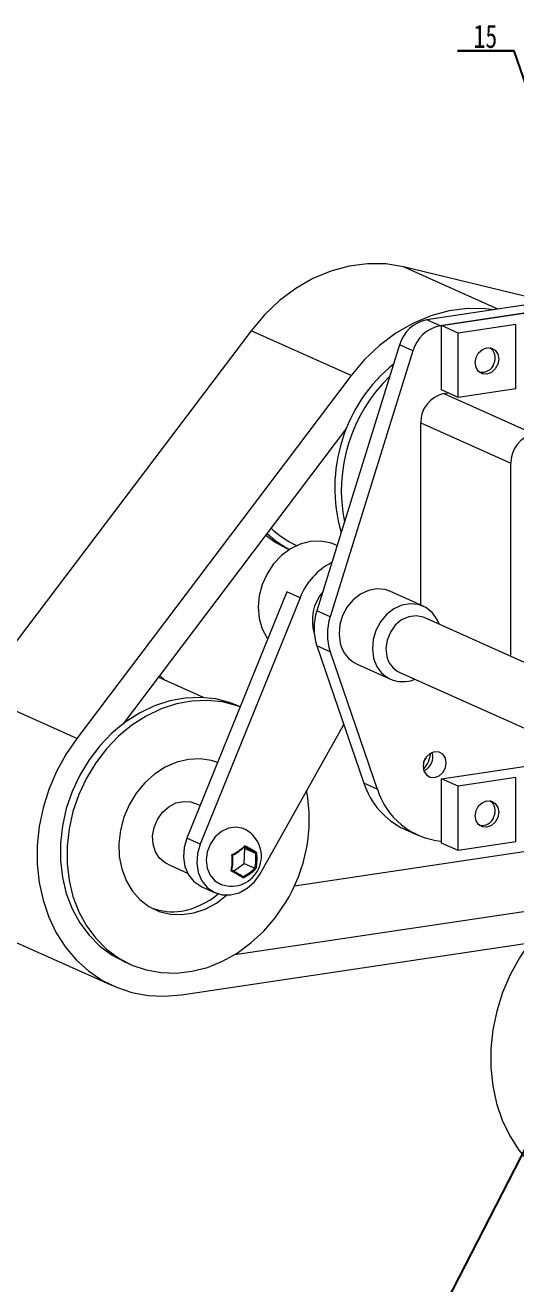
# Model space of a CAD drawing. Header units: millimetres. Extents: x 0 to 841, y 0 to 594.
# Drawn here: x 282.6 to 356.2, y 207.2 to 396 of the extents above; entities that cross this region are included whole.
import ezdxf

# ---------------------------------------------------------------- set-up
doc = ezdxf.new("R2010")
doc.units = ezdxf.units.MM
doc.layers.add('10', color=7, linetype='Continuous')
doc.styles.add('SLDTEXTSTYLE0', font='TXT', dxfattribs={"width": 0.75})
doc.dimstyles.new('SLDDIMSTYLE0', dxfattribs={"dimtxt": 0.18, "dimasz": 0.762, "dimexe": 0, "dimexo": 0.0625, "dimgap": 0, "dimtad": 0, "dimtih": 1, "dimtoh": 1, "dimdec": 0, "dimrnd": 1e-09, "dimzin": 0, "dimdsep": 46, "dimtxsty": 'Standard', "dimblk1": 'DOT', "dimblk2": 'DOT', "dimsah": 1, "dimcen": 0.09, "dimadec": 0, "dimazin": 0, "dimtfac": 0.762, "dimtdec": 0, "dimtofl": 0, "dimtmove": 0, "dimatfit": 3, "dimldrblk": 'DOT', "dimfxl": 0, "dimfrac": 2, "dimtolj": 1, "dimtzin": 0, "dimarcsym": 0})

# ---------------------------------------------------------------- blocks, each defined once
blk = doc.blocks.new('_DOT')
at = {"color": 0, "linetype": 'ByBlock', "lineweight": -2}
blk.add_line((-0.5, 0), (-1, 0), dxfattribs=at)
at = {"color": 0, "linetype": 'ByBlock', "const_width": 0.5}
blk.add_lwpolyline([(-0.25, 0, 1), (0.25, 0, 1)], format="xyb", close=True, dxfattribs=at)
blk = doc.blocks.new('SW_NOTE_10')
at = {"layer": '10', "color": 0}
for p, q in [((-8.49, 0), (0, 0)), ((0, 0), (-8.49, 0)), ((-8.49, 0), (0, 0)), ((0, 0), (-8.49, 0)), ((-8.49, 0), (0, 0)), ((0, 0), (-8.49, 0))]:
    blk.add_line(p, q, dxfattribs=at)
at = {"layer": '10', "color": 0, "insert": (-4.31, 3.96), "char_height": 3.5, "attachment_point": 2, "style": 'SLDTEXTSTYLE0'}
blk.add_mtext('15', dxfattribs=at)

msp = doc.modelspace()

# ---------------------------------------------------------------- linework, layer by layer
at = {"color": 7, "linetype": 'Continuous', "lineweight": 15}
for p, q in [((451.52, 368.03), (342.84, 351.79)), ((453.52, 367.14), (344.84, 350.9)), ((345.04, 350.93), (448.96, 366.45)), ((360.96, 354.5), (339.36, 359.73)), ((344.84, 350.9), (342.84, 351.79)), ((316.5, 350.15), (275.36, 295.71)), ((331.5, 343.43), (316.5, 350.15)), ((347.54, 349.8), (345.04, 350.93)), ((345.04, 341.27), (345.04, 350.93)), ((356.2, 351.1), (347.54, 349.8)), ((347.54, 340.15), (347.54, 349.8)), ((356.2, 341.44), (356.2, 351.1)), ((338.77, 348.01), (326.37, 308.16)), ((340.77, 347.11), (338.77, 348.01)), ((340.77, 347.11), (328.37, 307.26)), ((331.5, 343.43), (290.36, 288.99)), ((347.54, 340.15), (345.04, 341.27)), ((345.41, 340.72), (346.04, 340.82)), ((345.41, 340.72), (358.91, 334.67)), ((356.2, 341.44), (347.54, 340.15)), ((341.94, 336.34), (355.44, 330.29)), ((341.94, 309), (341.94, 336.34)), ((330.82, 335.52), (297.32, 291.18)), ((355.44, 301.31), (355.44, 330.29)), ((322.1, 317.38), (322.22, 317.33)), ((329.4, 317.91), (329.06, 318.07)), ((321.86, 311), (306.88, 274.05)), ((323.86, 310.11), (308.88, 273.15)), ((323.86, 310.11), (321.86, 311)), ((342.33, 308.83), (337.33, 311.07)), ((328.37, 307.26), (326.37, 308.16)), ((373.69, 293.13), (342.47, 307.12)), ((328.37, 301.98), (326.37, 302.87)), ((326.37, 302.87), (333.43, 282.3)), ((328.37, 301.98), (335.43, 281.4)), ((332.42, 300.12), (337.42, 297.88)), ((338.79, 298.91), (370.01, 284.91)), ((309.35, 295.14), (302.6, 298.17)), ((290.36, 288.99), (275.36, 295.71)), ((314.87, 293.76), (314.65, 293.86)), ((317.85, 268.71), (330.4, 291.11)), ((345.04, 282.96), (367.03, 286.25)), ((335.43, 281.4), (333.43, 282.3)), ((347.54, 281.84), (345.04, 282.96)), ((345.04, 273.3), (345.04, 282.96)), ((356.2, 283.14), (347.54, 281.84)), ((347.54, 272.18), (347.54, 281.84)), ((356.2, 273.48), (356.2, 283.14)), ((308.85, 278.93), (308.1, 279.26)), ((308.88, 273.15), (306.88, 274.05)), ((339.5, 275.39), (341.5, 274.49)), ((315.59, 272.5), (315.38, 272.62)), ((315.48, 270.26), (315.59, 272.5)), ((315.59, 272.5), (317.19, 271.79)), ((323, 266.88), (363.27, 272.9)), ((347.54, 272.18), (345.04, 273.3)), ((356.2, 273.48), (347.54, 272.18)), ((304.01, 270.14), (306.98, 268.81)), ((313.86, 269.1), (315.48, 270.26)), ((315.48, 270.26), (317.08, 269.54)), ((309.1, 266.76), (311.1, 265.86)), ((314.06, 256.58), (362.36, 263.79)), ((280.83, 258.61), (295.83, 251.89)), ((306.06, 250.55), (358.25, 258.35)), ((297.47, 255.54), (298.47, 255.09))]:
    msp.add_line(p, q, dxfattribs=at)
at = {"color": 8, "linetype": 'Continuous', "lineweight": 15}
msp.add_line((353.5, 353.39), (339.36, 359.73), dxfattribs=at)
at = {"color": 7, "linetype": 'Continuous', "lineweight": 15, "flags": 128}
for points in [[(339.36, 359.73), (336.71, 360.16), (333.97, 360.2), (331.21, 359.84), (328.47, 359.1), (325.78, 357.98), (323.2, 356.49), (320.77, 354.67), (318.52, 352.55), (316.5, 350.15)], [(352.88, 353.29), (351.71, 353.44), (348.97, 353.48), (346.21, 353.12), (343.47, 352.37), (340.78, 351.25), (338.2, 349.77), (335.77, 347.95), (333.52, 345.83), (331.5, 343.43)], [(353.64, 345.89), (353.51, 345.11), (353.12, 344.41), (352.55, 343.89), (351.87, 343.64), (351.19, 343.69), (350.61, 344.03), (350.23, 344.62), (350.09, 345.36), (350.23, 346.13), (350.61, 346.83), (351.19, 347.35), (351.87, 347.6), (352.55, 347.55), (353.12, 347.21), (353.51, 346.62), (353.64, 345.89)], [(329.06, 318.07), (328.36, 318.33), (326.9, 318.61), (325.38, 318.55), (323.86, 318.15), (322.4, 317.44), (321.05, 316.43), (319.87, 315.18), (318.9, 313.71), (318.18, 312.1), (317.73, 310.41), (317.59, 308.69), (317.73, 307.01), (318.18, 305.45), (318.9, 304.05), (318.99, 303.92)], [(337.33, 311.07), (336.59, 311.32), (335.36, 311.44), (334.11, 311.21), (332.9, 310.66), (331.81, 309.81), (330.9, 308.72), (330.21, 307.45), (329.8, 306.07), (329.69, 304.66), (329.87, 303.3)], [(344.75, 306.1), (344.41, 306.86), (343.67, 307.88), (342.71, 308.63), (341.59, 309.08), (340.36, 309.2), (339.11, 308.97), (337.9, 308.42), (336.81, 307.57), (335.9, 306.48), (335.21, 305.21), (334.8, 303.82), (334.69, 302.42), (334.87, 301.06)], [(342.47, 307.12), (342.31, 307.19), (341.25, 307.4), (340.14, 307.25), (339.07, 306.77), (338.13, 305.97), (337.39, 304.94), (336.91, 303.75), (336.73, 302.51), (336.87, 301.3)], [(303.63, 297.71), (303.62, 297.71), (302.82, 298.46)], [(314.65, 293.86), (313.42, 294.35), (311.23, 294.92), (308.96, 295.16), (306.64, 295.06), (304.31, 294.63), (302.01, 293.87), (299.78, 292.8), (297.64, 291.43), (295.65, 289.78), (293.83, 287.89), (292.21, 285.78), (290.82, 283.49), (289.67, 281.05), (288.8, 278.51), (288.21, 275.91), (287.91, 273.29), (287.91, 270.69), (288.21, 268.15), (288.8, 265.73), (289.67, 263.45), (290.82, 261.35), (292.21, 259.48), (293.83, 257.86), (295.66, 256.51), (297.47, 255.54)], [(314.86, 293.74), (314.42, 293.9), (312.23, 294.47), (309.96, 294.71), (307.64, 294.61), (305.31, 294.18), (303.01, 293.42), (300.78, 292.35), (298.64, 290.98), (296.65, 289.33), (294.83, 287.44), (293.21, 285.33), (291.82, 283.04), (290.67, 280.6), (289.8, 278.06), (289.21, 275.46), (288.91, 272.84), (288.91, 270.24), (289.21, 267.7), (289.8, 265.28), (290.67, 263), (291.82, 260.91), (293.21, 259.03), (294.83, 257.41), (296.66, 256.06), (298.65, 255.01), (300.78, 254.28), (303.01, 253.87), (305.32, 253.8), (307.64, 254.07), (309.96, 254.66), (312.24, 255.58), (314.42, 256.81), (316.49, 258.32), (318.4, 260.09), (320.12, 262.1), (321.64, 264.3), (321.64, 264.3)], [(290.36, 288.99), (288.73, 286.6), (287.34, 284.04), (286.2, 281.36), (285.33, 278.59), (284.75, 275.77), (284.45, 272.93), (284.44, 270.12), (284.73, 267.37), (285.31, 264.72), (286.16, 262.2), (287.29, 259.85), (288.67, 257.71), (290.29, 255.79), (292.12, 254.14), (294.15, 252.76), (296.33, 251.67), (298.64, 250.9), (301.06, 250.46), (303.54, 250.34), (306.06, 250.55)], [(344.03, 283.14), (344.69, 283.39), (345.25, 283.89), (345.63, 284.58), (345.76, 285.33), (345.63, 286.05), (345.25, 286.62), (344.69, 286.96), (344.03, 287.01), (343.37, 286.76), (342.8, 286.26), (342.43, 285.58), (342.3, 284.82), (342.43, 284.1), (342.8, 283.53), (343.37, 283.19), (344.03, 283.14)], [(311.46, 285.41), (310.56, 285.69), (308.86, 285.94), (307.1, 285.85), (305.35, 285.43), (303.64, 284.69), (302.03, 283.64), (300.56, 282.33), (299.29, 280.79), (298.23, 279.05), (297.43, 277.18), (296.91, 275.22), (296.68, 273.24), (296.75, 271.29), (297.11, 269.42), (297.76, 267.69), (298.68, 266.15), (299.84, 264.84), (301.2, 263.8), (302.74, 263.06), (304.4, 262.65), (306.13, 262.57), (307.9, 262.82), (309.64, 263.41), (311.3, 264.3), (312.84, 265.49), (312.85, 265.49)], [(342.38, 285.41), (342.45, 285.53), (342.68, 286.09)], [(304.01, 270.14), (303.64, 270.33), (302.79, 271.04), (302.17, 272), (301.81, 273.14), (301.74, 274.39), (301.96, 275.66), (302.47, 276.86), (303.22, 277.92), (304.16, 278.76), (305.23, 279.32), (306.36, 279.56), (307.47, 279.48), (308.1, 279.26)], [(353.64, 277.93), (353.51, 277.15), (353.12, 276.45), (352.55, 275.93), (351.87, 275.68), (351.19, 275.73), (350.61, 276.07), (350.23, 276.66), (350.09, 277.39), (350.23, 278.17), (350.61, 278.87), (351.19, 279.39), (351.87, 279.64), (352.55, 279.59), (353.12, 279.25), (353.51, 278.66), (353.64, 277.93)], [(315.74, 275.27), (315.31, 275.47), (314.25, 275.67), (313.14, 275.52), (312.07, 275.02), (311.14, 274.22), (310.4, 273.18), (309.94, 271.99), (309.77, 270.74), (309.92, 269.54), (310.37, 268.48), (311.09, 267.65), (312.02, 267.11), (312.07, 267.09)], [(306.88, 274.05), (306.47, 272.62), (306.37, 271.17), (306.59, 269.78), (307.13, 268.55), (307.93, 267.54), (308.96, 266.83), (309.1, 266.76)], [(308.88, 273.15), (308.47, 271.72), (308.37, 270.27), (308.59, 268.89), (309.13, 267.65), (309.93, 266.65), (310.96, 265.93), (312.15, 265.55), (313.43, 265.53), (314.71, 265.86), (315.93, 266.53), (317, 267.51), (317.85, 268.71)], [(358.36, 258.5), (356.73, 256.11), (355.34, 253.56), (354.2, 250.88), (353.34, 248.11), (352.75, 245.29), (352.45, 242.45), (352.44, 239.64), (352.73, 236.89), (353.31, 234.23), (354.16, 231.72), (355.29, 229.37), (356.67, 227.23), (358.29, 225.31), (360.12, 223.65), (362.15, 222.27), (363.83, 221.4)]]:
    msp.add_lwpolyline(points, dxfattribs=at)
at = {"color": 7, "linetype": 'Continuous', "lineweight": 15}
for centre, radius, start, end in [((343.89, 346.58), 5.32, 101.4189, 164.4521), ((345.89, 345.68), 5.32, 101.4189, 164.4521), ((351.25, 346.07), 1.87, 333.1683, 55.4396), ((353.02, 326.61), 23.96, 129.1779, 196.2546), ((351.12, 345.82), 1.9, 256.8836, 341.7527), ((354.1, 326.08), 24.07, 134.2473, 191.1852), ((346.34, 336.43), 4.4, 102.2488, 181.0879), ((359.84, 330.37), 4.4, 102.2488, 181.0879), ((328.2, 330.94), 14.87, 230.3463, 245.805), ((329.26, 330.58), 14.97, 226.2892, 242.0987), ((329.38, 330.86), 14.28, 226.2453, 244.8881), ((333.11, 306.52), 9.93, 116.9555, 158.7971), ((332.44, 306.68), 6.75, 140.2834, 196.907), ((334.51, 305.52), 8.56, 162.0072, 197.9928), ((336.51, 304.62), 8.56, 162.0072, 197.9928), ((334.39, 304.32), 4.64, 192.6034, 244.8618), ((339.27, 302.01), 4.5, 192.1744, 293.5858), ((340.28, 302.07), 3.5, 192.7573, 244.7081), ((338.77, 287.44), 4.73, 319.2677, 352.4399), ((341.53, 286.2), 2.24, 293.3352, 18.3729), ((344.33, 285.76), 11.44, 197.6084, 245.0118), ((346.01, 284.61), 11.05, 196.8616, 264.968), ((301.5, 276.86), 23.73, 328.0374, 10.4786), ((351.25, 278.11), 1.87, 333.1683, 55.4397), ((351.12, 277.86), 1.9, 256.8813, 341.7544), ((313.56, 271.34), 4.5, 250.7233, 60.9845), ((310.38, 278.13), 7.36, 296.3122, 314.7313), ((310.48, 277.92), 7.21, 296.7764, 314.2678), ((293.18, 232.26), 46.24, 58.7191, 61.1167), ((292.85, 231.65), 47.09, 58.6536, 61.1818), ((310.24, 271.01), 7.17, 347.5025, 6.876), ((306.52, 270.68), 7.17, 347.503, 6.8755), ((306.75, 270.7), 7.03, 347.9888, 6.3893), ((310.21, 271), 7.02, 347.9883, 6.3905), ((290.8, 227.84), 47.12, 58.6551, 61.1817), ((291.27, 228.72), 46.27, 58.7198, 61.1159), ((312.05, 274.7), 7.21, 296.7764, 314.2674), ((312.06, 274.68), 7.36, 296.3136, 314.7299), ((304.21, 274.21), 11.26, 279.4628, 310.7839), ((304.69, 271.8), 8.8, 249.8268, 278.9304)]:
    msp.add_arc(centre, radius, start, end, dxfattribs=at)
for points, knots in [([(315.51, 272.75), (315.52, 272.75), (315.53, 272.75), (315.54, 272.76), (315.55, 272.78), (315.56, 272.8), (315.56, 272.83), (315.56, 272.87), (315.56, 272.89), (315.55, 272.91), (315.55, 272.91)], [0, 0, 0, 0, 0.129471, 0.259316, 0.383876, 0.512535, 0.656799, 0.825046, 0.990646, 1, 1, 1, 1]), ([(317.35, 271.86), (317.35, 271.86), (317.35, 271.86), (317.33, 271.84), (317.31, 271.82), (317.28, 271.8), (317.26, 271.79), (317.23, 271.78), (317.21, 271.78), (317.19, 271.78), (317.19, 271.79)], [0, 0, 0, 0, 0.00925, 0.174938, 0.343166, 0.487454, 0.616172, 0.740718, 0.87052, 1, 1, 1, 1]), ([(313.73, 271.48), (313.73, 271.48), (313.74, 271.48), (313.74, 271.48), (313.74, 271.48), (313.72, 271.49), (313.7, 271.5), (313.67, 271.52), (313.65, 271.53), (313.64, 271.54), (313.64, 271.54)], [0, 0, 0, 0, 0.129476, 0.259268, 0.383823, 0.512537, 0.656749, 0.824999, 0.9906, 1, 1, 1, 1]), ([(313.62, 269.24), (313.62, 269.23), (313.63, 269.23), (313.63, 269.22), (313.63, 269.2), (313.61, 269.18), (313.59, 269.16), (313.56, 269.14), (313.53, 269.13), (313.52, 269.13), (313.52, 269.13)], [0, 0, 0, 0, 0.129478, 0.259306, 0.383849, 0.512509, 0.656796, 0.825019, 0.99065, 1, 1, 1, 1]), ([(315.32, 268.09), (315.32, 268.09), (315.32, 268.1), (315.33, 268.12), (315.33, 268.15), (315.33, 268.18), (315.33, 268.21), (315.32, 268.24), (315.31, 268.26), (315.3, 268.26), (315.29, 268.27)], [0, 0, 0, 0, 0.009354, 0.174954, 0.343201, 0.487469, 0.616124, 0.740684, 0.870529, 1, 1, 1, 1]), ([(317.23, 269.46), (317.23, 269.46), (317.23, 269.46), (317.22, 269.47), (317.2, 269.48), (317.17, 269.49), (317.14, 269.51), (317.12, 269.52), (317.09, 269.53), (317.08, 269.54), (317.08, 269.54)], [0, 0, 0, 0, 0.009292, 0.175009, 0.343187, 0.487472, 0.616186, 0.740741, 0.870533, 1, 1, 1, 1])]:
    msp.add_open_spline(points, degree=3, knots=knots, dxfattribs=at)

# ---------------------------------------------------------------- block references
at = {"layer": '10'}
msp.add_blockref('SW_NOTE_10', (355.94, 392.12), dxfattribs=at)

# ---------------------------------------------------------------- leaders
for points in [[(370.52, 349.9), (355.94, 392.12)], [(373.51, 258.53), (341.34, 195.85)]]:
    msp.add_leader(points, dimstyle='SLDDIMSTYLE0', dxfattribs=at)

doc.saveas('drawing.dxf')
